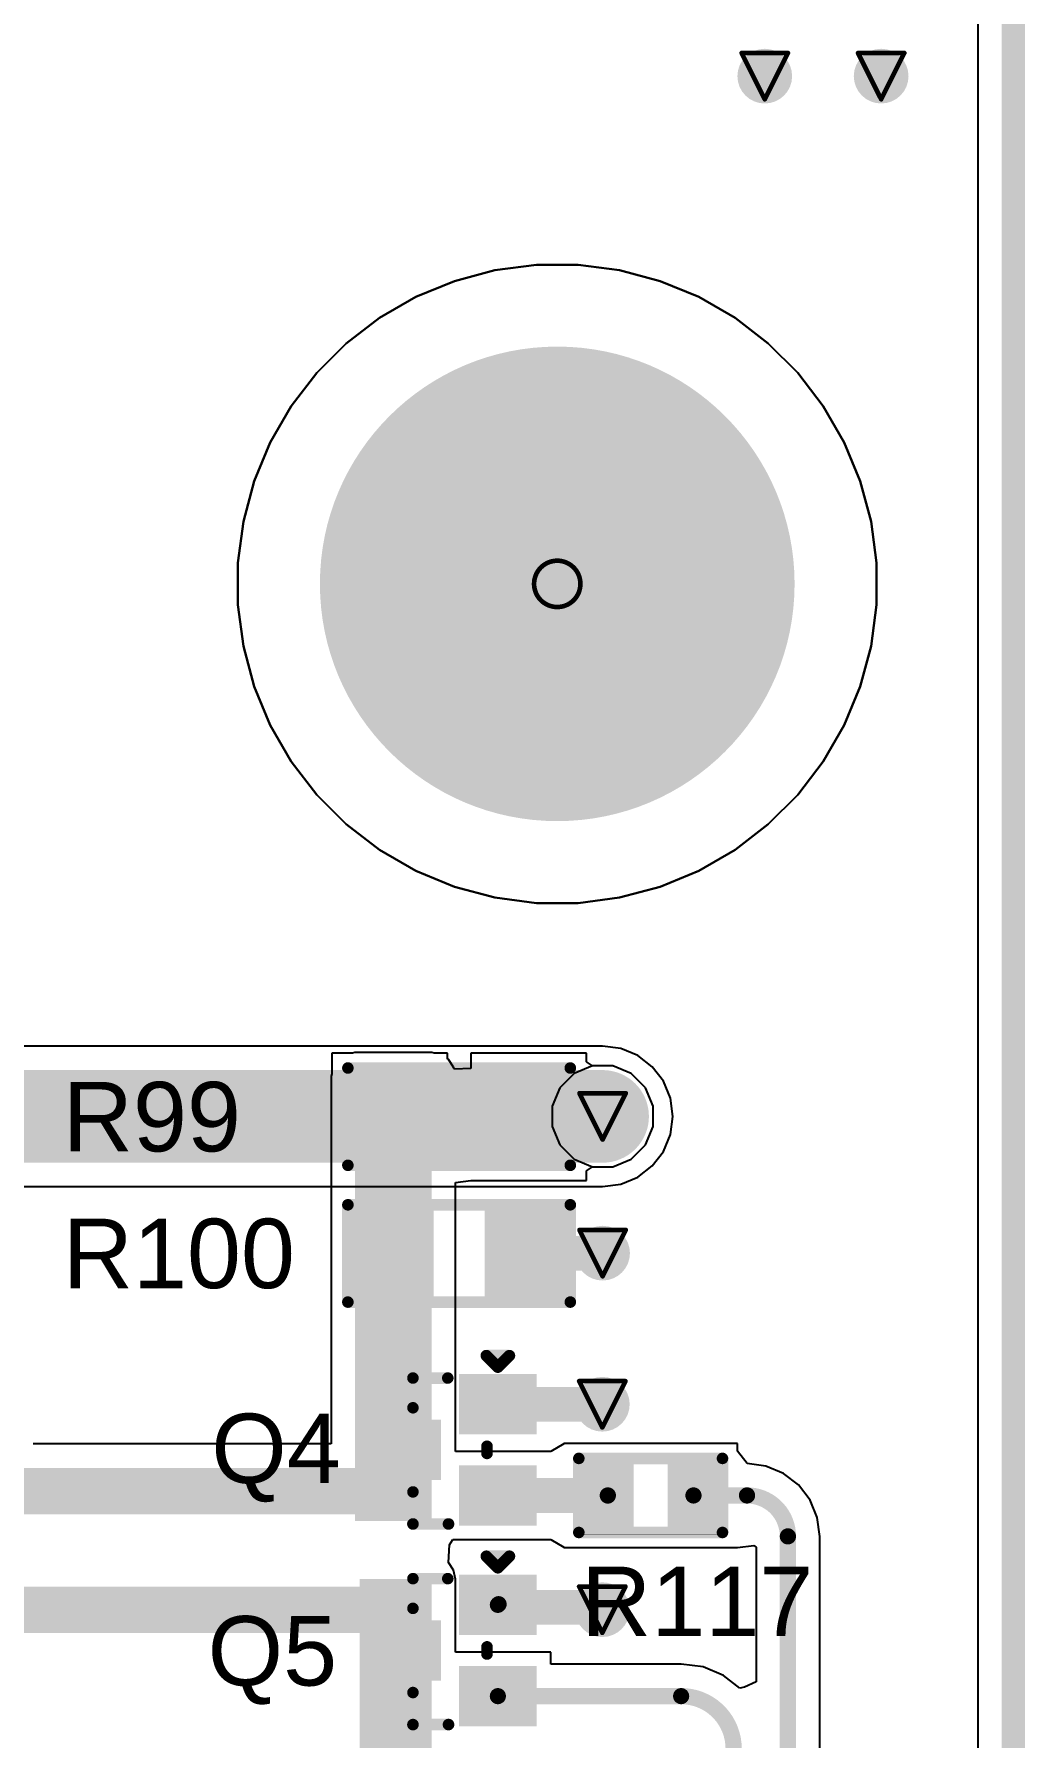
# Model space of a CAD drawing. Header units: inches. Extents: x 0 to 5359, y 0 to 5098.
# Drawn here: x 99.26 to 110.13, y 82.34 to 101.03 of the extents above; entities that cross this region are included whole.
import ezdxf

# ---------------------------------------------------------------- set-up
doc = ezdxf.new("R2010")
doc.units = ezdxf.units.IN
for name, color, linetype in [('Board Outline', 216, 'Continuous'), ('Bottom Layer', 5, 'Continuous'), ('Bottom Solder', 6, 'Continuous'), ('Drill Drawing', 1, 'Continuous'), ('Layer 1', 16, 'Continuous'), ('Layer 2', 76, 'Continuous'), ('Multi-Layer', 9, 'Continuous'), ('Pad Holes', 156, 'Continuous'), ('Top Layer', 1, 'Continuous'), ('Top Overlay', 2, 'Continuous'), ('Top Paste', 8, 'Continuous'), ('Top Solder', 216, 'Continuous'), ('Via Holes', 16, 'Continuous')]:
    doc.layers.add(name, color=color, linetype=linetype)
doc.styles.add('Arial', font='', dxfattribs={"height": 0.2})
doc.styles.get('Arial').set_extended_font_data('Arial')

# ---------------------------------------------------------------- blocks, each defined once
blk = doc.blocks.new('R___0402_65')
at = {"layer": 'Top Layer'}
for points in [[(-0.699, -0.318), (-0.699, 0.318), (-0.241, 0.318), (-0.241, -0.318)], [(0.241, -0.318), (0.241, 0.318), (0.699, 0.318), (0.699, -0.318)]]:
    blk.add_hatch(color=1, dxfattribs=at).paths.add_polyline_path(points)
at = {"layer": 'Top Paste'}
for points in [[(-0.699, -0.318), (-0.699, 0.318), (-0.241, 0.318), (-0.241, -0.318)], [(0.241, -0.318), (0.241, 0.318), (0.699, 0.318), (0.699, -0.318)]]:
    blk.add_hatch(color=8, dxfattribs=at).paths.add_polyline_path(points)
at = {"layer": 'Top Solder'}
for points in [[(-0.754, -0.373), (-0.754, 0.373), (-0.186, 0.373), (-0.186, -0.373)], [(0.186, -0.373), (0.186, 0.373), (0.754, 0.373), (0.754, -0.373)]]:
    blk.add_hatch(color=216, dxfattribs=at).paths.add_polyline_path(points)
at = {"layer": 'Top Overlay'}
for points in [[(-0.787, -0.406, 0.127, 0.127, 0), (-0.787, 0.406, 0.127, 0.127, 0)], [(-0.787, 0.406, 0.127, 0.127, 0), (0.787, 0.406, 0.127, 0.127, 0)], [(0.787, -0.406, 0.127, 0.127, 0), (0.787, 0.406, 0.127, 0.127, 0)], [(-0.787, -0.406, 0.127, 0.127, 0), (0.787, -0.406, 0.127, 0.127, 0)], [(-0.813, -0.432, 0.00323, 0.00323, 0), (0.813, -0.432, 0.00323, 0.00323, 0)]]:
    blk.add_lwpolyline(points, format="xyseb", dxfattribs=at)
for points in [[(-0.819, 0.406, 0.0635, 0.0635, 1), (-0.756, 0.406, 0.0635, 0.0635, 1)], [(-0.819, 0.406, 0.0635, 0.0635, 1), (-0.756, 0.406, 0.0635, 0.0635, 1)], [(0.756, 0.406, 0.0635, 0.0635, 1), (0.819, 0.406, 0.0635, 0.0635, 1)], [(0.756, 0.406, 0.0635, 0.0635, 1), (0.819, 0.406, 0.0635, 0.0635, 1)], [(-0.819, -0.406, 0.0635, 0.0635, 1), (-0.756, -0.406, 0.0635, 0.0635, 1)], [(-0.819, -0.406, 0.0635, 0.0635, 1), (-0.756, -0.406, 0.0635, 0.0635, 1)], [(0.756, -0.406, 0.0635, 0.0635, 1), (0.819, -0.406, 0.0635, 0.0635, 1)], [(0.756, -0.406, 0.0635, 0.0635, 1), (0.819, -0.406, 0.0635, 0.0635, 1)], [(-0.814, -0.432, 0.00161, 0.00161, 1), (-0.812, -0.432, 0.00161, 0.00161, 1)], [(0.812, -0.432, 0.00161, 0.00161, 1), (0.814, -0.432, 0.00161, 0.00161, 1)]]:
    blk.add_lwpolyline(points, format="xyseb", close=True, dxfattribs=at)
blk = doc.blocks.new('R___0603_76')
at = {"layer": 'Top Layer'}
for points in [[(-0.381, 0.4445), (-0.381, -0.4445), (-1.143, -0.4445), (-1.143, 0.4445)], [(1.143, 0.4445), (1.143, -0.4445), (0.381, -0.4445), (0.381, 0.4445)]]:
    blk.add_hatch(color=1, dxfattribs=at).paths.add_polyline_path(points)
at = {"layer": 'Top Paste'}
for points in [[(-0.381, 0.4445), (-0.381, -0.4445), (-1.143, -0.4445), (-1.143, 0.4445)], [(1.143, 0.4445), (1.143, -0.4445), (0.381, -0.4445), (0.381, 0.4445)]]:
    blk.add_hatch(color=8, dxfattribs=at).paths.add_polyline_path(points)
at = {"layer": 'Top Solder'}
for points in [[(-0.2794, 0.5461), (-0.2794, -0.5461), (-1.2446, -0.5461), (-1.2446, 0.5461)], [(1.2446, 0.5461), (1.2446, -0.5461), (0.2794, -0.5461), (0.2794, 0.5461)]]:
    blk.add_hatch(color=216, dxfattribs=at).paths.add_polyline_path(points)
at = {"layer": 'Top Overlay'}
for points in [[(-1.2192, -0.5334, 0.127, 0.127, 0), (-1.2192, 0.5334, 0.127, 0.127, 0)], [(-1.2192, 0.5334, 0.127, 0.127, 0), (1.2192, 0.5334, 0.127, 0.127, 0)], [(1.2192, -0.5334, 0.127, 0.127, 0), (1.2192, 0.5334, 0.127, 0.127, 0)], [(-1.2192, -0.5334, 0.127, 0.127, 0), (1.2192, -0.5334, 0.127, 0.127, 0)]]:
    blk.add_lwpolyline(points, format="xyseb", dxfattribs=at)
for points in [[(-1.25095, 0.5334, 0.0635, 0.0635, 1), (-1.18745, 0.5334, 0.0635, 0.0635, 1)], [(-1.25095, 0.5334, 0.0635, 0.0635, 1), (-1.18745, 0.5334, 0.0635, 0.0635, 1)], [(1.18745, 0.5334, 0.0635, 0.0635, 1), (1.25095, 0.5334, 0.0635, 0.0635, 1)], [(1.18745, 0.5334, 0.0635, 0.0635, 1), (1.25095, 0.5334, 0.0635, 0.0635, 1)], [(-1.25095, -0.5334, 0.0635, 0.0635, 1), (-1.18745, -0.5334, 0.0635, 0.0635, 1)], [(-1.25095, -0.5334, 0.0635, 0.0635, 1), (-1.18745, -0.5334, 0.0635, 0.0635, 1)], [(1.18745, -0.5334, 0.0635, 0.0635, 1), (1.25095, -0.5334, 0.0635, 0.0635, 1)], [(1.18745, -0.5334, 0.0635, 0.0635, 1), (1.25095, -0.5334, 0.0635, 0.0635, 1)]]:
    blk.add_lwpolyline(points, format="xyseb", close=True, dxfattribs=at)
blk = doc.blocks.new('R___0603_77')
at = {"layer": 'Top Layer'}
for points in [[(-0.381, 0.4445), (-0.381, -0.4445), (-1.143, -0.4445), (-1.143, 0.4445)], [(1.143, 0.4445), (1.143, -0.4445), (0.381, -0.4445), (0.381, 0.4445)]]:
    blk.add_hatch(color=1, dxfattribs=at).paths.add_polyline_path(points)
at = {"layer": 'Top Paste'}
for points in [[(-0.381, 0.4445), (-0.381, -0.4445), (-1.143, -0.4445), (-1.143, 0.4445)], [(1.143, 0.4445), (1.143, -0.4445), (0.381, -0.4445), (0.381, 0.4445)]]:
    blk.add_hatch(color=8, dxfattribs=at).paths.add_polyline_path(points)
at = {"layer": 'Top Solder'}
for points in [[(-0.2794, 0.5461), (-0.2794, -0.5461), (-1.2446, -0.5461), (-1.2446, 0.5461)], [(1.2446, 0.5461), (1.2446, -0.5461), (0.2794, -0.5461), (0.2794, 0.5461)]]:
    blk.add_hatch(color=216, dxfattribs=at).paths.add_polyline_path(points)
at = {"layer": 'Top Overlay'}
for points in [[(-1.2192, -0.5334, 0.127, 0.127, 0), (-1.2192, 0.5334, 0.127, 0.127, 0)], [(-1.2192, 0.5334, 0.127, 0.127, 0), (1.2192, 0.5334, 0.127, 0.127, 0)], [(1.2192, -0.5334, 0.127, 0.127, 0), (1.2192, 0.5334, 0.127, 0.127, 0)], [(-1.2192, -0.5334, 0.127, 0.127, 0), (1.2192, -0.5334, 0.127, 0.127, 0)]]:
    blk.add_lwpolyline(points, format="xyseb", dxfattribs=at)
for points in [[(-1.25095, 0.5334, 0.0635, 0.0635, 1), (-1.18745, 0.5334, 0.0635, 0.0635, 1)], [(-1.25095, 0.5334, 0.0635, 0.0635, 1), (-1.18745, 0.5334, 0.0635, 0.0635, 1)], [(1.18745, 0.5334, 0.0635, 0.0635, 1), (1.25095, 0.5334, 0.0635, 0.0635, 1)], [(1.18745, 0.5334, 0.0635, 0.0635, 1), (1.25095, 0.5334, 0.0635, 0.0635, 1)], [(-1.25095, -0.5334, 0.0635, 0.0635, 1), (-1.18745, -0.5334, 0.0635, 0.0635, 1)], [(-1.25095, -0.5334, 0.0635, 0.0635, 1), (-1.18745, -0.5334, 0.0635, 0.0635, 1)], [(1.18745, -0.5334, 0.0635, 0.0635, 1), (1.25095, -0.5334, 0.0635, 0.0635, 1)], [(1.18745, -0.5334, 0.0635, 0.0635, 1), (1.25095, -0.5334, 0.0635, 0.0635, 1)]]:
    blk.add_lwpolyline(points, format="xyseb", close=True, dxfattribs=at)
blk = doc.blocks.new('SOT_416_176')
at = {"layer": 'Top Layer'}
for points in [[(-0.23, 0.85), (0.23, 0.85), (0.23, 0.2), (-0.23, 0.2)], [(-0.73, -0.2), (-0.27, -0.2), (-0.27, -0.85), (-0.73, -0.85)], [(0.27, -0.2), (0.73, -0.2), (0.73, -0.85), (0.27, -0.85)]]:
    blk.add_hatch(color=1, dxfattribs=at).paths.add_polyline_path(points)
at = {"layer": 'Top Paste'}
for points in [[(-0.23, 0.85), (0.23, 0.85), (0.23, 0.2), (-0.23, 0.2)], [(-0.73, -0.2), (-0.27, -0.2), (-0.27, -0.85), (-0.73, -0.85)], [(0.27, -0.2), (0.73, -0.2), (0.73, -0.85), (0.27, -0.85)]]:
    blk.add_hatch(color=8, dxfattribs=at).paths.add_polyline_path(points)
at = {"layer": 'Top Solder'}
for points in [[(-0.332, 0.952), (0.332, 0.952), (0.332, 0.098), (-0.332, 0.098)], [(-0.832, -0.098), (-0.169, -0.098), (-0.169, -0.952), (-0.832, -0.952)], [(0.169, -0.098), (0.832, -0.098), (0.832, -0.952), (0.169, -0.952)]]:
    blk.add_hatch(color=216, dxfattribs=at).paths.add_polyline_path(points)
at = {"layer": 'Top Overlay'}
for points in [[(-0.813, 0.406, 0.127, 0.127, 0), (-0.461, 0.406, 0.127, 0.127, 0)], [(-0.813, 0.406, 0.127, 0.127, 0), (-0.813, 0.016, 0.127, 0.127, 0)], [(0.461, 0.406, 0.127, 0.127, 0), (0.787, 0.406, 0.127, 0.127, 0)], [(0.787, 0.406, 0.127, 0.127, 0), (0.787, 0.024, 0.127, 0.127, 0)], [(-0.039, -0.406, 0.127, 0.127, 0), (0.039, -0.406, 0.127, 0.127, 0)], [(1.034, -0.398, 0.127, 0.127, 0), (0.907, -0.525, 0.127, 0.127, 0)], [(1.034, -0.398, 0.127, 0.127, 0), (1.034, -0.652, 0.127, 0.127, 0)], [(0.907, -0.525, 0.127, 0.127, 0), (1.034, -0.652, 0.127, 0.127, 0)]]:
    blk.add_lwpolyline(points, format="xyseb", dxfattribs=at)
for points in [[(-0.845, 0.406, 0.0635, 0.0635, 1), (-0.781, 0.406, 0.0635, 0.0635, 1)], [(-0.845, 0.406, 0.0635, 0.0635, 1), (-0.781, 0.406, 0.0635, 0.0635, 1)], [(-0.493, 0.406, 0.0635, 0.0635, 1), (-0.43, 0.406, 0.0635, 0.0635, 1)], [(0.43, 0.406, 0.0635, 0.0635, 1), (0.493, 0.406, 0.0635, 0.0635, 1)], [(0.756, 0.406, 0.0635, 0.0635, 1), (0.819, 0.406, 0.0635, 0.0635, 1)], [(0.756, 0.406, 0.0635, 0.0635, 1), (0.819, 0.406, 0.0635, 0.0635, 1)], [(-0.845, 0.016, 0.0635, 0.0635, 1), (-0.781, 0.016, 0.0635, 0.0635, 1)], [(0.756, 0.024, 0.0635, 0.0635, 1), (0.819, 0.024, 0.0635, 0.0635, 1)], [(-0.071, -0.406, 0.0635, 0.0635, 1), (-0.007, -0.406, 0.0635, 0.0635, 1)], [(0.007, -0.406, 0.0635, 0.0635, 1), (0.071, -0.406, 0.0635, 0.0635, 1)], [(1.002, -0.398, 0.0635, 0.0635, 1), (1.065, -0.398, 0.0635, 0.0635, 1)], [(1.002, -0.398, 0.0635, 0.0635, 1), (1.065, -0.398, 0.0635, 0.0635, 1)], [(0.875, -0.525, 0.0635, 0.0635, 1), (0.938, -0.525, 0.0635, 0.0635, 1)], [(0.875, -0.525, 0.0635, 0.0635, 1), (0.938, -0.525, 0.0635, 0.0635, 1)], [(1.002, -0.652, 0.0635, 0.0635, 1), (1.065, -0.652, 0.0635, 0.0635, 1)], [(1.002, -0.652, 0.0635, 0.0635, 1), (1.065, -0.652, 0.0635, 0.0635, 1)]]:
    blk.add_lwpolyline(points, format="xyseb", close=True, dxfattribs=at)
blk = doc.blocks.new('SOT_416_177')
at = {"layer": 'Top Layer'}
for points in [[(-0.23, 0.85), (0.23, 0.85), (0.23, 0.2), (-0.23, 0.2)], [(-0.73, -0.2), (-0.27, -0.2), (-0.27, -0.85), (-0.73, -0.85)], [(0.27, -0.2), (0.73, -0.2), (0.73, -0.85), (0.27, -0.85)]]:
    blk.add_hatch(color=1, dxfattribs=at).paths.add_polyline_path(points)
at = {"layer": 'Top Paste'}
for points in [[(-0.23, 0.85), (0.23, 0.85), (0.23, 0.2), (-0.23, 0.2)], [(-0.73, -0.2), (-0.27, -0.2), (-0.27, -0.85), (-0.73, -0.85)], [(0.27, -0.2), (0.73, -0.2), (0.73, -0.85), (0.27, -0.85)]]:
    blk.add_hatch(color=8, dxfattribs=at).paths.add_polyline_path(points)
at = {"layer": 'Top Solder'}
for points in [[(-0.332, 0.952), (0.332, 0.952), (0.332, 0.098), (-0.332, 0.098)], [(-0.832, -0.098), (-0.169, -0.098), (-0.169, -0.952), (-0.832, -0.952)], [(0.169, -0.098), (0.832, -0.098), (0.832, -0.952), (0.169, -0.952)]]:
    blk.add_hatch(color=216, dxfattribs=at).paths.add_polyline_path(points)
at = {"layer": 'Top Overlay'}
for points in [[(-0.813, 0.406, 0.127, 0.127, 0), (-0.461, 0.406, 0.127, 0.127, 0)], [(-0.813, 0.406, 0.127, 0.127, 0), (-0.813, 0.016, 0.127, 0.127, 0)], [(0.461, 0.406, 0.127, 0.127, 0), (0.787, 0.406, 0.127, 0.127, 0)], [(0.787, 0.406, 0.127, 0.127, 0), (0.787, 0.024, 0.127, 0.127, 0)], [(-0.039, -0.406, 0.127, 0.127, 0), (0.039, -0.406, 0.127, 0.127, 0)], [(1.034, -0.398, 0.127, 0.127, 0), (0.907, -0.525, 0.127, 0.127, 0)], [(1.034, -0.398, 0.127, 0.127, 0), (1.034, -0.652, 0.127, 0.127, 0)], [(0.907, -0.525, 0.127, 0.127, 0), (1.034, -0.652, 0.127, 0.127, 0)]]:
    blk.add_lwpolyline(points, format="xyseb", dxfattribs=at)
for points in [[(-0.845, 0.406, 0.0635, 0.0635, 1), (-0.781, 0.406, 0.0635, 0.0635, 1)], [(-0.845, 0.406, 0.0635, 0.0635, 1), (-0.781, 0.406, 0.0635, 0.0635, 1)], [(-0.493, 0.406, 0.0635, 0.0635, 1), (-0.43, 0.406, 0.0635, 0.0635, 1)], [(0.43, 0.406, 0.0635, 0.0635, 1), (0.493, 0.406, 0.0635, 0.0635, 1)], [(0.756, 0.406, 0.0635, 0.0635, 1), (0.819, 0.406, 0.0635, 0.0635, 1)], [(0.756, 0.406, 0.0635, 0.0635, 1), (0.819, 0.406, 0.0635, 0.0635, 1)], [(-0.845, 0.016, 0.0635, 0.0635, 1), (-0.781, 0.016, 0.0635, 0.0635, 1)], [(0.756, 0.024, 0.0635, 0.0635, 1), (0.819, 0.024, 0.0635, 0.0635, 1)], [(-0.071, -0.406, 0.0635, 0.0635, 1), (-0.007, -0.406, 0.0635, 0.0635, 1)], [(0.007, -0.406, 0.0635, 0.0635, 1), (0.071, -0.406, 0.0635, 0.0635, 1)], [(1.002, -0.398, 0.0635, 0.0635, 1), (1.065, -0.398, 0.0635, 0.0635, 1)], [(1.002, -0.398, 0.0635, 0.0635, 1), (1.065, -0.398, 0.0635, 0.0635, 1)], [(0.875, -0.525, 0.0635, 0.0635, 1), (0.938, -0.525, 0.0635, 0.0635, 1)], [(0.875, -0.525, 0.0635, 0.0635, 1), (0.938, -0.525, 0.0635, 0.0635, 1)], [(1.002, -0.652, 0.0635, 0.0635, 1), (1.065, -0.652, 0.0635, 0.0635, 1)], [(1.002, -0.652, 0.0635, 0.0635, 1), (1.065, -0.652, 0.0635, 0.0635, 1)]]:
    blk.add_lwpolyline(points, format="xyseb", close=True, dxfattribs=at)

msp = doc.modelspace()

# ---------------------------------------------------------------- hatches: boundary and pattern name
at = {"layer": 'Bottom Layer'}
h = msp.add_hatch(color=5, dxfattribs=at)
edge = h.paths.add_edge_path()
edge.add_arc((107.275, 100.568), 0.3, 0, 360)
h = msp.add_hatch(color=5, dxfattribs=at)
edge = h.paths.add_edge_path()
edge.add_arc((108.551, 100.568), 0.3, 0, 360)
h = msp.add_hatch(color=5, dxfattribs=at)
edge = h.paths.add_edge_path()
edge.add_arc((105, 95), 2.5, 0, 360)
h = msp.add_hatch(color=5, dxfattribs=at)
edge = h.paths.add_edge_path()
edge.add_arc((105.497, 89.16), 0.3, 0, 360)
h = msp.add_hatch(color=5, dxfattribs=at)
edge = h.paths.add_edge_path()
edge.add_arc((105.497, 87.66), 0.3, 0, 360)
h = msp.add_hatch(color=5, dxfattribs=at)
edge = h.paths.add_edge_path()
edge.add_arc((105.494, 86.003), 0.3, 0, 360)
h = msp.add_hatch(color=5, dxfattribs=at)
edge = h.paths.add_edge_path()
edge.add_arc((105.494, 83.75), 0.3, 0, 360)
at = {"layer": 'Bottom Solder'}
h = msp.add_hatch(color=6, dxfattribs=at)
edge = h.paths.add_edge_path()
edge.add_arc((105, 95), 2.602, 0, 360)
at = {"layer": 'Layer 1'}
h = msp.add_hatch(color=16, dxfattribs=at)
edge = h.paths.add_edge_path()
edge.add_arc((107.275, 100.568), 0.3, 0, 360)
h = msp.add_hatch(color=16, dxfattribs=at)
edge = h.paths.add_edge_path()
edge.add_arc((108.551, 100.568), 0.3, 0, 360)
h = msp.add_hatch(color=16, dxfattribs=at)
edge = h.paths.add_edge_path()
edge.add_arc((105, 95), 2.5, 0, 360)
h = msp.add_hatch(color=16, dxfattribs=at)
edge = h.paths.add_edge_path()
edge.add_arc((105.497, 89.16), 0.3, 0, 360)
h = msp.add_hatch(color=16, dxfattribs=at)
edge = h.paths.add_edge_path()
edge.add_arc((105.497, 87.66), 0.3, 0, 360)
h = msp.add_hatch(color=16, dxfattribs=at)
edge = h.paths.add_edge_path()
edge.add_arc((105.494, 86.003), 0.3, 0, 360)
h = msp.add_hatch(color=16, dxfattribs=at)
edge = h.paths.add_edge_path()
edge.add_arc((105.494, 83.75), 0.3, 0, 360)
at = {"layer": 'Layer 2'}
h = msp.add_hatch(color=76, dxfattribs=at)
edge = h.paths.add_edge_path()
edge.add_arc((107.275, 100.568), 0.3, 0, 360)
h = msp.add_hatch(color=76, dxfattribs=at)
edge = h.paths.add_edge_path()
edge.add_arc((108.551, 100.568), 0.3, 0, 360)
h = msp.add_hatch(color=76, dxfattribs=at)
edge = h.paths.add_edge_path()
edge.add_arc((105, 95), 2.5, 0, 360)
h = msp.add_hatch(color=76, dxfattribs=at)
edge = h.paths.add_edge_path()
edge.add_arc((105.497, 89.16), 0.3, 0, 360)
h = msp.add_hatch(color=76, dxfattribs=at)
edge = h.paths.add_edge_path()
edge.add_arc((105.497, 87.66), 0.3, 0, 360)
h = msp.add_hatch(color=76, dxfattribs=at)
edge = h.paths.add_edge_path()
edge.add_arc((105.494, 86.003), 0.3, 0, 360)
h = msp.add_hatch(color=76, dxfattribs=at)
edge = h.paths.add_edge_path()
edge.add_arc((105.494, 83.75), 0.3, 0, 360)
at = {"layer": 'Multi-Layer'}
h = msp.add_hatch(color=9, dxfattribs=at)
edge = h.paths.add_edge_path()
edge.add_arc((105, 95), 2.5, 0, 360)
at = {"layer": 'Pad Holes'}
h = msp.add_hatch(color=7, dxfattribs=at)
edge = h.paths.add_edge_path()
edge.add_arc((105, 95), 1.75, 0, 360)
at = {"layer": 'Top Layer'}
h = msp.add_hatch(color=1, dxfattribs=at)
edge = h.paths.add_edge_path()
edge.add_arc((107.275, 100.568), 0.3, 0, 360)
h = msp.add_hatch(color=1, dxfattribs=at)
edge = h.paths.add_edge_path()
edge.add_arc((108.551, 100.568), 0.3, 0, 360)
h = msp.add_hatch(color=1, dxfattribs=at)
edge = h.paths.add_edge_path()
edge.add_arc((105, 95), 2.5, 0, 360)
for points in [[(102.781, 84.722), (103.624, 84.722), (103.624, 89.601), (102.781, 89.601)], [(102.833, 80.756), (103.624, 80.756), (103.624, 84.085), (102.833, 84.085)]]:
    msp.add_hatch(color=1, dxfattribs=at).paths.add_polyline_path(points)
h = msp.add_hatch(color=1, dxfattribs=at)
edge = h.paths.add_edge_path()
edge.add_arc((105.497, 89.16), 0.3, 0, 360)
h = msp.add_hatch(color=1, dxfattribs=at)
edge = h.paths.add_edge_path()
edge.add_arc((105.497, 87.66), 0.3, 0, 360)
h = msp.add_hatch(color=1, dxfattribs=at)
edge = h.paths.add_edge_path()
edge.add_arc((105.494, 86.003), 0.3, 0, 360)
h = msp.add_hatch(color=1, dxfattribs=at)
edge = h.paths.add_edge_path()
edge.add_arc((105.494, 83.75), 0.3, 0, 360)
at = {"layer": 'Top Solder'}
h = msp.add_hatch(color=216, dxfattribs=at)
edge = h.paths.add_edge_path()
edge.add_arc((105, 95), 2.602, 0, 360)
at = {"layer": 'Via Holes'}
h = msp.add_hatch(color=7, dxfattribs=at)
edge = h.paths.add_edge_path()
edge.add_arc((107.275, 100.568), 0.15, 0, 360)
h = msp.add_hatch(color=7, dxfattribs=at)
edge = h.paths.add_edge_path()
edge.add_arc((108.551, 100.568), 0.15, 0, 360)
h = msp.add_hatch(color=7, dxfattribs=at)
edge = h.paths.add_edge_path()
edge.add_arc((105.497, 89.16), 0.15, 0, 360)
h = msp.add_hatch(color=7, dxfattribs=at)
edge = h.paths.add_edge_path()
edge.add_arc((105.497, 87.66), 0.15, 0, 360)
h = msp.add_hatch(color=7, dxfattribs=at)
edge = h.paths.add_edge_path()
edge.add_arc((105.494, 86.003), 0.15, 0, 360)
h = msp.add_hatch(color=7, dxfattribs=at)
edge = h.paths.add_edge_path()
edge.add_arc((105.494, 83.75), 0.15, 0, 360)

# ---------------------------------------------------------------- linework, layer by layer
at = {"layer": 'Board Outline'}
msp.add_lwpolyline([(110, 0, 0.254, 0.254, 0), (110, 120, 0.254, 0.254, 0)], format="xyseb", dxfattribs=at)
at = {"layer": 'Bottom Layer'}
for p, q in [((109.612, 115.855), (109.612, 4.145)), ((104.771, 98.5), (104.316, 98.44)), ((105.229, 98.5), (104.771, 98.5)), ((105.684, 98.44), (105.229, 98.5)), ((103.873, 98.321), (103.449, 98.146)), ((104.316, 98.44), (103.873, 98.321)), ((106.127, 98.321), (105.684, 98.44)), ((106.551, 98.146), (106.127, 98.321)), ((103.449, 98.146), (103.051, 97.916)), ((106.949, 97.916), (106.551, 98.146)), ((103.051, 97.916), (102.687, 97.637)), ((107.313, 97.637), (106.949, 97.916)), ((102.687, 97.637), (102.363, 97.313)), ((107.637, 97.313), (107.313, 97.637)), ((102.363, 97.313), (102.084, 96.949)), ((107.916, 96.949), (107.637, 97.313)), ((102.084, 96.949), (101.854, 96.551)), ((108.146, 96.551), (107.916, 96.949)), ((101.854, 96.551), (101.679, 96.127)), ((108.321, 96.127), (108.146, 96.551)), ((101.679, 96.127), (101.56, 95.684)), ((108.44, 95.684), (108.321, 96.127)), ((101.56, 95.684), (101.5, 95.229)), ((108.5, 95.229), (108.44, 95.684)), ((101.5, 95.229), (101.5, 94.771)), ((108.5, 94.771), (108.5, 95.229)), ((101.5, 94.771), (101.56, 94.316)), ((108.44, 94.316), (108.5, 94.771)), ((101.56, 94.316), (101.679, 93.873)), ((108.321, 93.873), (108.44, 94.316)), ((101.679, 93.873), (101.854, 93.449)), ((108.146, 93.449), (108.321, 93.873)), ((101.854, 93.449), (102.084, 93.051)), ((107.916, 93.051), (108.146, 93.449)), ((102.084, 93.051), (102.363, 92.687)), ((107.637, 92.687), (107.916, 93.051)), ((102.363, 92.687), (102.687, 92.363)), ((107.313, 92.363), (107.637, 92.687)), ((102.687, 92.363), (103.051, 92.084)), ((106.949, 92.084), (107.313, 92.363)), ((103.051, 92.084), (103.449, 91.854)), ((106.551, 91.854), (106.949, 92.084)), ((103.449, 91.854), (103.873, 91.679)), ((106.127, 91.679), (106.551, 91.854)), ((103.873, 91.679), (104.316, 91.56)), ((104.316, 91.56), (104.771, 91.5)), ((105.229, 91.5), (105.684, 91.56)), ((105.684, 91.56), (106.127, 91.679)), ((104.771, 91.5), (105.229, 91.5)), ((105.387, 89.714), (105.184, 89.63)), ((105.608, 89.714), (105.387, 89.714)), ((105.811, 89.63), (105.608, 89.714)), ((105.184, 89.63), (105.028, 89.474)), ((105.967, 89.474), (105.811, 89.63)), ((105.028, 89.474), (104.943, 89.271)), ((106.051, 89.271), (105.967, 89.474)), ((104.943, 89.271), (104.943, 89.05)), ((106.051, 89.05), (106.051, 89.271)), ((104.943, 89.05), (105.028, 88.847)), ((105.967, 88.847), (106.051, 89.05)), ((105.028, 88.847), (105.184, 88.691)), ((105.811, 88.691), (105.967, 88.847)), ((105.184, 88.691), (105.387, 88.606)), ((105.387, 88.606), (105.608, 88.606)), ((105.608, 88.606), (105.811, 88.691))]:
    msp.add_line(p, q, dxfattribs=at)
at = {"layer": 'Drill Drawing'}
for points in [[(107.021, 100.822, 0.0508, 0.0508, 0), (107.529, 100.822, 0.0508, 0.0508, 0)], [(107.021, 100.822, 0.0508, 0.0508, 0), (107.275, 100.314, 0.0508, 0.0508, 0)], [(107.275, 100.314, 0.0508, 0.0508, 0), (107.529, 100.822, 0.0508, 0.0508, 0)], [(108.297, 100.822, 0.0508, 0.0508, 0), (108.805, 100.822, 0.0508, 0.0508, 0)], [(108.297, 100.822, 0.0508, 0.0508, 0), (108.551, 100.314, 0.0508, 0.0508, 0)], [(108.551, 100.314, 0.0508, 0.0508, 0), (108.805, 100.822, 0.0508, 0.0508, 0)], [(105.243, 89.414, 0.0508, 0.0508, 0), (105.751, 89.414, 0.0508, 0.0508, 0)], [(105.243, 89.414, 0.0508, 0.0508, 0), (105.497, 88.906, 0.0508, 0.0508, 0)], [(105.497, 88.906, 0.0508, 0.0508, 0), (105.751, 89.414, 0.0508, 0.0508, 0)], [(105.243, 87.914, 0.0508, 0.0508, 0), (105.751, 87.914, 0.0508, 0.0508, 0)], [(105.243, 87.914, 0.0508, 0.0508, 0), (105.497, 87.406, 0.0508, 0.0508, 0)], [(105.497, 87.406, 0.0508, 0.0508, 0), (105.751, 87.914, 0.0508, 0.0508, 0)], [(105.24, 86.257, 0.0508, 0.0508, 0), (105.748, 86.257, 0.0508, 0.0508, 0)], [(105.24, 86.257, 0.0508, 0.0508, 0), (105.494, 85.749, 0.0508, 0.0508, 0)], [(105.494, 85.749, 0.0508, 0.0508, 0), (105.748, 86.257, 0.0508, 0.0508, 0)], [(105.24, 84.004, 0.0508, 0.0508, 0), (105.748, 84.004, 0.0508, 0.0508, 0)], [(105.24, 84.004, 0.0508, 0.0508, 0), (105.494, 83.496, 0.0508, 0.0508, 0)], [(105.494, 83.496, 0.0508, 0.0508, 0), (105.748, 84.004, 0.0508, 0.0508, 0)]]:
    msp.add_lwpolyline(points, format="xyseb", dxfattribs=at)
for points in [[(107.009, 100.822, 0.0254, 0.0254, 1), (107.034, 100.822, 0.0254, 0.0254, 1)], [(107.009, 100.822, 0.0254, 0.0254, 1), (107.034, 100.822, 0.0254, 0.0254, 1)], [(107.517, 100.822, 0.0254, 0.0254, 1), (107.542, 100.822, 0.0254, 0.0254, 1)], [(107.517, 100.822, 0.0254, 0.0254, 1), (107.542, 100.822, 0.0254, 0.0254, 1)], [(108.285, 100.822, 0.0254, 0.0254, 1), (108.31, 100.822, 0.0254, 0.0254, 1)], [(108.285, 100.822, 0.0254, 0.0254, 1), (108.31, 100.822, 0.0254, 0.0254, 1)], [(108.793, 100.822, 0.0254, 0.0254, 1), (108.818, 100.822, 0.0254, 0.0254, 1)], [(108.793, 100.822, 0.0254, 0.0254, 1), (108.818, 100.822, 0.0254, 0.0254, 1)], [(107.263, 100.314, 0.0254, 0.0254, 1), (107.288, 100.314, 0.0254, 0.0254, 1)], [(107.263, 100.314, 0.0254, 0.0254, 1), (107.288, 100.314, 0.0254, 0.0254, 1)], [(108.539, 100.314, 0.0254, 0.0254, 1), (108.564, 100.314, 0.0254, 0.0254, 1)], [(108.539, 100.314, 0.0254, 0.0254, 1), (108.564, 100.314, 0.0254, 0.0254, 1)], [(105.254, 95, 0.0508, 0.0508, 1), (104.746, 95, 0.0508, 0.0508, 1)], [(104.733, 95, 0.0254, 0.0254, 1), (104.759, 95, 0.0254, 0.0254, 1)], [(105.241, 95, 0.0254, 0.0254, 1), (105.267, 95, 0.0254, 0.0254, 1)], [(105.231, 89.414, 0.0254, 0.0254, 1), (105.256, 89.414, 0.0254, 0.0254, 1)], [(105.231, 89.414, 0.0254, 0.0254, 1), (105.256, 89.414, 0.0254, 0.0254, 1)], [(105.739, 89.414, 0.0254, 0.0254, 1), (105.764, 89.414, 0.0254, 0.0254, 1)], [(105.739, 89.414, 0.0254, 0.0254, 1), (105.764, 89.414, 0.0254, 0.0254, 1)], [(105.485, 88.906, 0.0254, 0.0254, 1), (105.51, 88.906, 0.0254, 0.0254, 1)], [(105.485, 88.906, 0.0254, 0.0254, 1), (105.51, 88.906, 0.0254, 0.0254, 1)], [(105.231, 87.914, 0.0254, 0.0254, 1), (105.256, 87.914, 0.0254, 0.0254, 1)], [(105.231, 87.914, 0.0254, 0.0254, 1), (105.256, 87.914, 0.0254, 0.0254, 1)], [(105.739, 87.914, 0.0254, 0.0254, 1), (105.764, 87.914, 0.0254, 0.0254, 1)], [(105.739, 87.914, 0.0254, 0.0254, 1), (105.764, 87.914, 0.0254, 0.0254, 1)], [(105.485, 87.406, 0.0254, 0.0254, 1), (105.51, 87.406, 0.0254, 0.0254, 1)], [(105.485, 87.406, 0.0254, 0.0254, 1), (105.51, 87.406, 0.0254, 0.0254, 1)], [(105.227, 86.257, 0.0254, 0.0254, 1), (105.252, 86.257, 0.0254, 0.0254, 1)], [(105.227, 86.257, 0.0254, 0.0254, 1), (105.252, 86.257, 0.0254, 0.0254, 1)], [(105.735, 86.257, 0.0254, 0.0254, 1), (105.76, 86.257, 0.0254, 0.0254, 1)], [(105.735, 86.257, 0.0254, 0.0254, 1), (105.76, 86.257, 0.0254, 0.0254, 1)], [(105.481, 85.749, 0.0254, 0.0254, 1), (105.506, 85.749, 0.0254, 0.0254, 1)], [(105.481, 85.749, 0.0254, 0.0254, 1), (105.506, 85.749, 0.0254, 0.0254, 1)], [(105.227, 84.004, 0.0254, 0.0254, 1), (105.252, 84.004, 0.0254, 0.0254, 1)], [(105.227, 84.004, 0.0254, 0.0254, 1), (105.252, 84.004, 0.0254, 0.0254, 1)], [(105.735, 84.004, 0.0254, 0.0254, 1), (105.76, 84.004, 0.0254, 0.0254, 1)], [(105.735, 84.004, 0.0254, 0.0254, 1), (105.76, 84.004, 0.0254, 0.0254, 1)], [(105.481, 83.496, 0.0254, 0.0254, 1), (105.506, 83.496, 0.0254, 0.0254, 1)], [(105.481, 83.496, 0.0254, 0.0254, 1), (105.506, 83.496, 0.0254, 0.0254, 1)]]:
    msp.add_lwpolyline(points, format="xyseb", close=True, dxfattribs=at)
at = {"layer": 'Layer 1'}
for p, q in [((109.612, 115.855), (109.612, 4.145)), ((104.771, 98.5), (104.316, 98.44)), ((105.229, 98.5), (104.771, 98.5)), ((105.684, 98.44), (105.229, 98.5)), ((103.873, 98.321), (103.449, 98.146)), ((104.316, 98.44), (103.873, 98.321)), ((106.127, 98.321), (105.684, 98.44)), ((106.551, 98.146), (106.127, 98.321)), ((103.449, 98.146), (103.051, 97.916)), ((106.949, 97.916), (106.551, 98.146)), ((103.051, 97.916), (102.687, 97.637)), ((107.313, 97.637), (106.949, 97.916)), ((102.687, 97.637), (102.363, 97.313)), ((107.637, 97.313), (107.313, 97.637)), ((102.363, 97.313), (102.084, 96.949)), ((107.916, 96.949), (107.637, 97.313)), ((102.084, 96.949), (101.854, 96.551)), ((108.146, 96.551), (107.916, 96.949)), ((101.854, 96.551), (101.679, 96.127)), ((108.321, 96.127), (108.146, 96.551)), ((101.679, 96.127), (101.56, 95.684)), ((108.44, 95.684), (108.321, 96.127)), ((101.56, 95.684), (101.5, 95.229)), ((108.5, 95.229), (108.44, 95.684)), ((101.5, 95.229), (101.5, 94.771)), ((108.5, 94.771), (108.5, 95.229)), ((101.5, 94.771), (101.56, 94.316)), ((108.44, 94.316), (108.5, 94.771)), ((101.56, 94.316), (101.679, 93.873)), ((108.321, 93.873), (108.44, 94.316)), ((101.679, 93.873), (101.854, 93.449)), ((108.146, 93.449), (108.321, 93.873)), ((101.854, 93.449), (102.084, 93.051)), ((107.916, 93.051), (108.146, 93.449)), ((102.084, 93.051), (102.363, 92.687)), ((107.637, 92.687), (107.916, 93.051)), ((102.363, 92.687), (102.687, 92.363)), ((107.313, 92.363), (107.637, 92.687)), ((102.687, 92.363), (103.051, 92.084)), ((106.949, 92.084), (107.313, 92.363)), ((103.051, 92.084), (103.449, 91.854)), ((106.551, 91.854), (106.949, 92.084)), ((103.449, 91.854), (103.873, 91.679)), ((106.127, 91.679), (106.551, 91.854)), ((103.873, 91.679), (104.316, 91.56)), ((104.316, 91.56), (104.771, 91.5)), ((105.229, 91.5), (105.684, 91.56)), ((105.684, 91.56), (106.127, 91.679)), ((104.771, 91.5), (105.229, 91.5)), ((105.387, 89.714), (105.184, 89.63)), ((105.608, 89.714), (105.387, 89.714)), ((105.811, 89.63), (105.608, 89.714)), ((105.184, 89.63), (105.028, 89.474)), ((105.967, 89.474), (105.811, 89.63)), ((105.028, 89.474), (104.943, 89.271)), ((106.051, 89.271), (105.967, 89.474)), ((104.943, 89.271), (104.943, 89.05)), ((106.051, 89.05), (106.051, 89.271)), ((104.943, 89.05), (105.028, 88.847)), ((105.967, 88.847), (106.051, 89.05)), ((105.028, 88.847), (105.184, 88.691)), ((105.811, 88.691), (105.967, 88.847)), ((105.184, 88.691), (105.387, 88.606)), ((105.387, 88.606), (105.608, 88.606)), ((105.608, 88.606), (105.811, 88.691))]:
    msp.add_line(p, q, dxfattribs=at)
at = {"layer": 'Layer 2'}
for p, q in [((109.612, 115.855), (109.612, 70.593)), ((104.771, 98.5), (104.316, 98.44)), ((105.229, 98.5), (104.771, 98.5)), ((105.684, 98.44), (105.229, 98.5)), ((103.873, 98.321), (103.449, 98.146)), ((104.316, 98.44), (103.873, 98.321)), ((106.127, 98.321), (105.684, 98.44)), ((106.551, 98.146), (106.127, 98.321)), ((103.449, 98.146), (103.051, 97.916)), ((106.949, 97.916), (106.551, 98.146)), ((103.051, 97.916), (102.687, 97.637)), ((107.313, 97.637), (106.949, 97.916)), ((102.687, 97.637), (102.363, 97.313)), ((107.637, 97.313), (107.313, 97.637)), ((102.363, 97.313), (102.084, 96.949)), ((107.916, 96.949), (107.637, 97.313)), ((102.084, 96.949), (101.854, 96.551)), ((108.146, 96.551), (107.916, 96.949)), ((101.854, 96.551), (101.679, 96.127)), ((108.321, 96.127), (108.146, 96.551)), ((101.679, 96.127), (101.56, 95.684)), ((108.44, 95.684), (108.321, 96.127)), ((101.56, 95.684), (101.5, 95.229)), ((108.5, 95.229), (108.44, 95.684)), ((101.5, 95.229), (101.5, 94.771)), ((108.5, 94.771), (108.5, 95.229)), ((101.5, 94.771), (101.56, 94.316)), ((108.44, 94.316), (108.5, 94.771)), ((101.56, 94.316), (101.679, 93.873)), ((108.321, 93.873), (108.44, 94.316)), ((101.679, 93.873), (101.854, 93.449)), ((108.146, 93.449), (108.321, 93.873)), ((101.854, 93.449), (102.084, 93.051)), ((107.916, 93.051), (108.146, 93.449)), ((102.084, 93.051), (102.363, 92.687)), ((107.637, 92.687), (107.916, 93.051)), ((102.363, 92.687), (102.687, 92.363)), ((107.313, 92.363), (107.637, 92.687)), ((102.687, 92.363), (103.051, 92.084)), ((106.949, 92.084), (107.313, 92.363)), ((103.051, 92.084), (103.449, 91.854)), ((106.551, 91.854), (106.949, 92.084)), ((103.449, 91.854), (103.873, 91.679)), ((106.127, 91.679), (106.551, 91.854)), ((103.873, 91.679), (104.316, 91.56)), ((104.316, 91.56), (104.771, 91.5)), ((105.229, 91.5), (105.684, 91.56)), ((105.684, 91.56), (106.127, 91.679)), ((104.771, 91.5), (105.229, 91.5)), ((105.497, 89.929), (93.364, 89.929)), ((105.696, 89.903), (105.497, 89.929)), ((105.882, 89.826), (105.696, 89.903)), ((106.041, 89.704), (105.882, 89.826)), ((106.163, 89.545), (106.041, 89.704)), ((106.24, 89.359), (106.163, 89.545)), ((106.266, 89.16), (106.24, 89.359)), ((106.24, 88.961), (106.266, 89.16)), ((106.163, 88.776), (106.24, 88.961)), ((106.041, 88.617), (106.163, 88.776)), ((105.882, 88.495), (106.041, 88.617)), ((93.364, 88.392), (105.497, 88.392)), ((105.497, 88.392), (105.696, 88.418)), ((105.696, 88.418), (105.882, 88.495))]:
    msp.add_line(p, q, dxfattribs=at)
msp.add_lwpolyline([(93.364, 89.16, 1.016, 1.016, 0), (105.497, 89.16, 1.016, 1.016, 0)], format="xyseb", dxfattribs=at)
msp.add_lwpolyline([(105.243, 89.16, 0.508, 0.508, 1), (105.751, 89.16, 0.508, 0.508, 1)], format="xyseb", close=True, dxfattribs=at)
at = {"layer": 'Multi-Layer'}
for p, q in [((104.316, 98.44), (104.771, 98.5)), ((104.771, 98.5), (105, 98.5)), ((105, 98.5), (105.229, 98.5)), ((105.229, 98.5), (105.684, 98.44)), ((103.449, 98.146), (103.873, 98.321)), ((103.873, 98.321), (104.316, 98.44)), ((105.684, 98.44), (106.127, 98.321)), ((106.127, 98.321), (106.551, 98.146)), ((103.051, 97.916), (103.449, 98.146)), ((106.551, 98.146), (106.949, 97.916)), ((102.687, 97.637), (103.051, 97.916)), ((106.949, 97.916), (107.313, 97.637)), ((102.363, 97.313), (102.687, 97.637)), ((107.313, 97.637), (107.637, 97.313)), ((102.084, 96.949), (102.363, 97.313)), ((107.637, 97.313), (107.916, 96.949)), ((101.854, 96.551), (102.084, 96.949)), ((107.916, 96.949), (108.146, 96.551)), ((101.679, 96.127), (101.854, 96.551)), ((108.146, 96.551), (108.321, 96.127)), ((101.56, 95.684), (101.679, 96.127)), ((108.321, 96.127), (108.44, 95.684)), ((101.5, 95.229), (101.56, 95.684)), ((108.44, 95.684), (108.5, 95.229)), ((101.5, 95), (101.5, 95.229)), ((108.5, 95.229), (108.5, 95)), ((101.5, 94.771), (101.5, 95)), ((108.5, 95), (108.5, 94.771)), ((101.56, 94.316), (101.5, 94.771)), ((108.5, 94.771), (108.44, 94.316)), ((101.679, 93.873), (101.56, 94.316)), ((108.44, 94.316), (108.321, 93.873)), ((101.854, 93.449), (101.679, 93.873)), ((108.321, 93.873), (108.146, 93.449)), ((102.084, 93.051), (101.854, 93.449)), ((108.146, 93.449), (107.916, 93.051)), ((102.363, 92.687), (102.084, 93.051)), ((107.916, 93.051), (107.637, 92.687)), ((102.687, 92.363), (102.363, 92.687)), ((107.637, 92.687), (107.313, 92.363)), ((103.051, 92.084), (102.687, 92.363)), ((107.313, 92.363), (106.949, 92.084)), ((103.449, 91.854), (103.051, 92.084)), ((106.949, 92.084), (106.551, 91.854)), ((103.873, 91.679), (103.449, 91.854)), ((106.551, 91.854), (106.127, 91.679)), ((104.316, 91.56), (103.873, 91.679)), ((104.771, 91.5), (104.316, 91.56)), ((105.684, 91.56), (105.229, 91.5)), ((106.127, 91.679), (105.684, 91.56)), ((105, 91.5), (104.771, 91.5)), ((105, 91.5), (105, 91.5)), ((105.229, 91.5), (105, 91.5))]:
    msp.add_line(p, q, dxfattribs=at)
at = {"layer": 'Top Layer'}
for p, q in [((109.612, 115.855), (109.612, 4.145)), ((104.771, 98.5), (104.316, 98.44)), ((105.229, 98.5), (104.771, 98.5)), ((105.684, 98.44), (105.229, 98.5)), ((103.873, 98.321), (103.449, 98.146)), ((104.316, 98.44), (103.873, 98.321)), ((106.127, 98.321), (105.684, 98.44)), ((106.551, 98.146), (106.127, 98.321)), ((103.449, 98.146), (103.051, 97.916)), ((106.949, 97.916), (106.551, 98.146)), ((103.051, 97.916), (102.687, 97.637)), ((107.313, 97.637), (106.949, 97.916)), ((102.687, 97.637), (102.363, 97.313)), ((107.637, 97.313), (107.313, 97.637)), ((102.363, 97.313), (102.084, 96.949)), ((107.916, 96.949), (107.637, 97.313)), ((102.084, 96.949), (101.854, 96.551)), ((108.146, 96.551), (107.916, 96.949)), ((101.854, 96.551), (101.679, 96.127)), ((108.321, 96.127), (108.146, 96.551)), ((101.679, 96.127), (101.56, 95.684)), ((108.44, 95.684), (108.321, 96.127)), ((101.56, 95.684), (101.5, 95.229)), ((108.5, 95.229), (108.44, 95.684)), ((101.5, 95.229), (101.5, 94.771)), ((108.5, 94.771), (108.5, 95.229)), ((101.5, 94.771), (101.56, 94.316)), ((108.44, 94.316), (108.5, 94.771)), ((101.56, 94.316), (101.679, 93.873)), ((108.321, 93.873), (108.44, 94.316)), ((101.679, 93.873), (101.854, 93.449)), ((108.146, 93.449), (108.321, 93.873)), ((101.854, 93.449), (102.084, 93.051)), ((107.916, 93.051), (108.146, 93.449)), ((102.084, 93.051), (102.363, 92.687)), ((107.637, 92.687), (107.916, 93.051)), ((102.363, 92.687), (102.687, 92.363)), ((107.313, 92.363), (107.637, 92.687)), ((102.687, 92.363), (103.051, 92.084)), ((106.949, 92.084), (107.313, 92.363)), ((103.051, 92.084), (103.449, 91.854)), ((106.551, 91.854), (106.949, 92.084)), ((103.449, 91.854), (103.873, 91.679)), ((106.127, 91.679), (106.551, 91.854)), ((103.873, 91.679), (104.316, 91.56)), ((104.316, 91.56), (104.771, 91.5)), ((105.229, 91.5), (105.684, 91.56)), ((105.684, 91.56), (106.127, 91.679)), ((104.771, 91.5), (105.229, 91.5)), ((102.756, 89.855), (102.527, 89.855)), ((102.527, 89.855), (102.527, 89.626)), ((102.781, 89.86), (102.756, 89.855)), ((103.624, 89.86), (102.781, 89.86)), ((103.649, 89.855), (103.624, 89.86)), ((103.797, 89.855), (103.649, 89.855)), ((103.797, 89.796), (103.797, 89.855)), ((103.802, 89.787), (103.797, 89.796)), ((103.807, 89.784), (103.802, 89.787)), ((103.863, 89.7), (103.807, 89.784)), ((103.865, 89.69), (103.863, 89.7)), ((105.321, 89.855), (104.051, 89.855)), ((104.051, 89.855), (104.051, 89.686)), ((105.321, 89.759), (105.321, 89.855)), ((105.387, 89.714), (105.321, 89.759)), ((105.608, 89.714), (105.387, 89.714)), ((105.811, 89.63), (105.608, 89.714)), ((102.527, 89.626), (102.522, 89.601)), ((102.522, 89.601), (102.522, 85.568)), ((103.873, 89.678), (103.865, 89.69)), ((104.051, 89.686), (103.873, 89.678)), ((105.967, 89.474), (105.811, 89.63)), ((106.051, 89.271), (105.967, 89.474)), ((106.051, 89.05), (106.051, 89.271)), ((105.967, 88.847), (106.051, 89.05)), ((105.811, 88.691), (105.967, 88.847)), ((105.321, 88.562), (105.387, 88.606)), ((105.387, 88.606), (105.608, 88.606)), ((105.608, 88.606), (105.811, 88.691)), ((103.883, 88.435), (104.051, 88.458)), ((103.883, 85.486), (103.883, 88.435)), ((104.051, 88.458), (104.061, 88.458)), ((104.061, 88.458), (105.321, 88.458)), ((105.321, 88.458), (105.321, 88.562)), ((102.522, 85.568), (99.254, 85.568)), ((104.928, 85.486), (103.883, 85.486)), ((105.071, 85.57), (104.928, 85.486)), ((106.976, 85.574), (105.071, 85.574)), ((105.071, 85.574), (105.071, 85.57)), ((106.976, 85.487), (106.976, 85.574)), ((107.081, 85.352), (106.976, 85.487)), ((107.287, 85.325), (107.081, 85.352)), ((107.48, 85.245), (107.287, 85.325)), ((107.645, 85.119), (107.48, 85.245)), ((107.772, 84.953), (107.645, 85.119)), ((107.851, 84.761), (107.772, 84.953)), ((107.878, 84.554), (107.851, 84.761)), ((103.807, 84.268), (103.817, 84.461)), ((103.817, 84.461), (103.857, 84.518)), ((103.857, 84.518), (104.928, 84.518)), ((104.928, 84.518), (105.071, 84.435)), ((107.878, 72.31), (107.878, 84.554)), ((107.878, 84.554), (107.878, 84.554)), ((105.071, 84.435), (105.071, 84.431)), ((105.071, 84.431), (106.976, 84.431)), ((106.976, 84.431), (107.154, 84.454)), ((106.976, 84.431), (106.976, 84.431)), ((107.154, 84.454), (107.179, 84.437)), ((107.179, 84.437), (107.179, 82.958)), ((103.863, 84.184), (103.807, 84.268)), ((103.883, 84.085), (103.863, 84.184)), ((103.883, 83.286), (103.883, 84.085)), ((104.928, 83.286), (103.883, 83.286)), ((104.928, 83.152), (104.928, 83.286)), ((106.358, 83.152), (104.928, 83.152)), ((106.598, 83.122), (106.358, 83.153)), ((106.358, 83.153), (106.358, 83.152)), ((106.821, 83.029), (106.598, 83.122)), ((107.001, 82.891), (106.821, 83.029)), ((107.054, 82.901), (107.001, 82.891)), ((107.179, 82.958), (107.054, 82.901))]:
    msp.add_line(p, q, dxfattribs=at)
for points in [[(104.686, 89.157, 0.381, 0.381, 0), (105.494, 89.157, 0.381, 0.381, 0)], [(104.686, 87.657, 0.381, 0.381, 0), (105.494, 87.657, 0.381, 0.381, 0)], [(104.349, 86.003, 0.381, 0.381, 0), (105.494, 86.003, 0.381, 0.381, 0)], [(97.75, 85.05, 0.508, 0.508, 0), (103.023, 85.05, 0.508, 0.508, 0)], [(104.349, 85.002, 0.381, 0.381, 0), (105.554, 85.002, 0.381, 0.381, 0)], [(105.554, 85.002, 0.178, 0.178, 0), (105.554, 85.003, 0.178, 0.178, 0)], [(106.494, 85.003, 0.178, 0.178, 0), (107.081, 85.003, 0.178, 0.178, 0)], [(107.081, 85.003, 0.178, 0.178, -0.414214), (107.529, 84.554, 0.178, 0.178, 0)], [(107.529, 72.31, 0.178, 0.178, 0), (107.529, 84.554, 0.178, 0.178, 0)], [(97.75, 83.75, 0.508, 0.508, 0), (103.082, 83.75, 0.508, 0.508, 0)], [(104.356, 83.81, 0.381, 0.381, 0), (104.39, 83.776, 0.381, 0.381, 0)], [(104.39, 83.776, 0.381, 0.381, 0), (105.467, 83.776, 0.381, 0.381, 0)], [(104.349, 83.803, 0.178, 0.178, 0), (104.356, 83.81, 0.178, 0.178, 0)], [(105.467, 83.776, 0.381, 0.381, 0), (105.494, 83.75, 0.381, 0.381, 0)], [(104.349, 82.802, 0.178, 0.178, 0), (106.358, 82.802, 0.178, 0.178, 0)], [(106.358, 82.802, 0.178, 0.178, -0.414214), (106.934, 82.226, 0.178, 0.178, 0)]]:
    msp.add_lwpolyline(points, format="xyseb", dxfattribs=at)
for points in [[(104.591, 89.157, 0.191, 0.191, 1), (104.781, 89.157, 0.191, 0.191, 1)], [(105.398, 89.157, 0.191, 0.191, 1), (105.589, 89.157, 0.191, 0.191, 1)], [(104.591, 87.657, 0.191, 0.191, 1), (104.781, 87.657, 0.191, 0.191, 1)], [(105.398, 87.657, 0.191, 0.191, 1), (105.589, 87.657, 0.191, 0.191, 1)], [(104.254, 86.003, 0.191, 0.191, 1), (104.444, 86.003, 0.191, 0.191, 1)], [(105.398, 86.003, 0.191, 0.191, 1), (105.589, 86.003, 0.191, 0.191, 1)], [(102.896, 85.05, 0.254, 0.254, 1), (103.15, 85.05, 0.254, 0.254, 1)], [(104.254, 85.002, 0.191, 0.191, 1), (104.444, 85.002, 0.191, 0.191, 1)], [(105.459, 85.002, 0.191, 0.191, 1), (105.649, 85.002, 0.191, 0.191, 1)], [(105.51, 85.002, 0.0889, 0.0889, 1), (105.599, 85.002, 0.0889, 0.0889, 1)], [(105.51, 85.003, 0.0889, 0.0889, 1), (105.599, 85.003, 0.0889, 0.0889, 1)], [(106.449, 85.003, 0.0889, 0.0889, 1), (106.538, 85.003, 0.0889, 0.0889, 1)], [(107.036, 85.003, 0.0889, 0.0889, 1), (107.125, 85.003, 0.0889, 0.0889, 1)], [(107.036, 85.003, 0.0889, 0.0889, 1), (107.125, 85.003, 0.0889, 0.0889, 1)], [(107.484, 84.554, 0.0889, 0.0889, 1), (107.573, 84.554, 0.0889, 0.0889, 1)], [(107.484, 84.554, 0.0889, 0.0889, 1), (107.573, 84.554, 0.0889, 0.0889, 1)], [(102.955, 83.75, 0.254, 0.254, 1), (103.209, 83.75, 0.254, 0.254, 1)], [(104.261, 83.81, 0.191, 0.191, 1), (104.452, 83.81, 0.191, 0.191, 1)], [(104.295, 83.776, 0.191, 0.191, 1), (104.486, 83.776, 0.191, 0.191, 1)], [(104.295, 83.776, 0.191, 0.191, 1), (104.486, 83.776, 0.191, 0.191, 1)], [(104.312, 83.81, 0.0889, 0.0889, 1), (104.401, 83.81, 0.0889, 0.0889, 1)], [(105.372, 83.776, 0.191, 0.191, 1), (105.563, 83.776, 0.191, 0.191, 1)], [(105.372, 83.776, 0.191, 0.191, 1), (105.563, 83.776, 0.191, 0.191, 1)], [(105.398, 83.75, 0.191, 0.191, 1), (105.589, 83.75, 0.191, 0.191, 1)], [(104.305, 83.803, 0.0889, 0.0889, 1), (104.393, 83.803, 0.0889, 0.0889, 1)], [(104.305, 82.802, 0.0889, 0.0889, 1), (104.393, 82.802, 0.0889, 0.0889, 1)], [(106.314, 82.802, 0.0889, 0.0889, 1), (106.402, 82.802, 0.0889, 0.0889, 1)], [(106.314, 82.802, 0.0889, 0.0889, 1), (106.402, 82.802, 0.0889, 0.0889, 1)]]:
    msp.add_lwpolyline(points, format="xyseb", close=True, dxfattribs=at)

# ---------------------------------------------------------------- block references
for name, p in [('R___0603_77', (103.924, 89.157)), ('R___0603_76', (103.924, 87.657)), ('R___0402_65', (106.024, 85.003))]:
    msp.add_blockref(name, p)
at = {"rotation": 90}
for name, p in [('SOT_416_177', (103.824, 85.503)), ('SOT_416_176', (103.824, 83.303))]:
    msp.add_blockref(name, p, dxfattribs=at)

# ---------------------------------------------------------------- texts
at = {"layer": 'Top Overlay', "style": 'Arial'}
for s, p in [('R99', (99.58, 88.776)), ('R100', (99.58, 87.276)), ('Q4', (101.207, 85.138)), ('R117', (105.262, 83.46)), ('Q5', (101.167, 82.918))]:
    msp.add_text(s, height=0.762, dxfattribs=at).set_placement(p)

doc.saveas('drawing.dxf')
